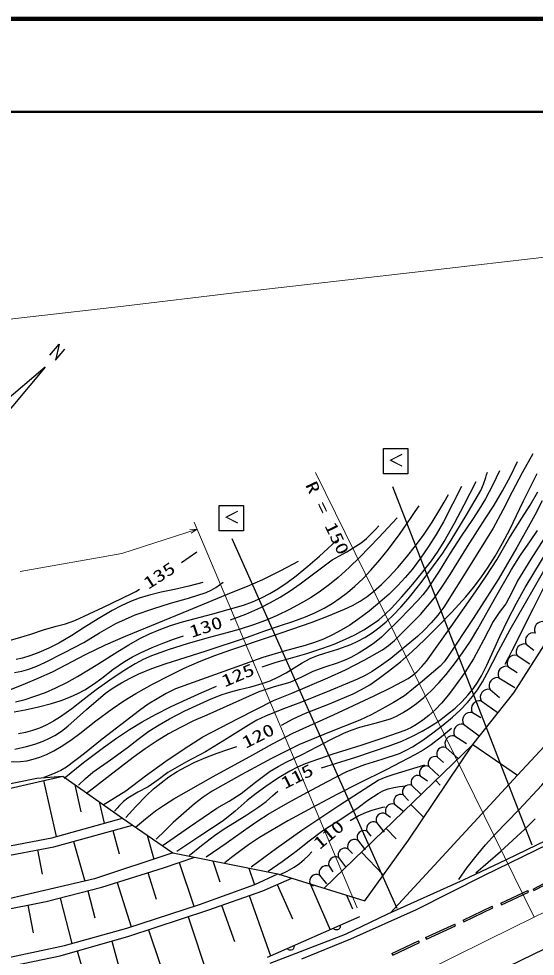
# Model space of a CAD drawing. Units: millimetres, scale not verified. Extents: x 40000 to 680000, y 20000 to 380000.
# Drawn here: x 435856 to 491395, y 279162 to 380000 of the extents above; entities that cross this region are included whole.
import ezdxf
from ezdxf.enums import TextEntityAlignment as Align

# ---------------------------------------------------------------- set-up
doc = ezdxf.new("R2010")
doc.units = ezdxf.units.MM
doc.header["$LTSCALE"] = 1000
doc.linetypes.add('CHAIN', pattern=[18.5, 12, -1.5, 3.5, -1.5])
for name, color, linetype, lineweight in [('M-BGD', 7, 'Continuous', 25), ('M-BGD-EXST', 7, 'Continuous', 25), ('M-BMK', 2, 'CHAIN', 13), ('M-BMK-SRVR', 3, 'Continuous', 25), ('M-STR-HTXT', 7, 'Continuous', 13), ('M-TTL', 2, 'Continuous', 140), ('M-TTL-LINE', 7, 'Continuous', 50)]:
    doc.layers.add(name, color=color, linetype=linetype, lineweight=lineweight)
doc.styles.add('ＭＳ ゴシック', font='')
doc.styles.get('ＭＳ ゴシック').set_extended_font_data('MS Gothic')

msp = doc.modelspace()

# ---------------------------------------------------------------- linework, layer by layer
at = {"layer": 'M-BGD'}
for p, q in [((489090, 307505), (493984, 315187)), ((490416, 312721), (491258, 312089)), ((489437, 311519), (490825, 310603)), ((488458, 310318), (489462, 309673)), ((487480, 309116), (489214, 308063)), ((486530, 307867), (487541, 307010)), ((484696, 301928), (489090, 307505)), ((485580, 306617), (487418, 305337)), ((484630, 305368), (485559, 304842)), ((483680, 304119), (485373, 302859)), ((482730, 302870), (484010, 302054)), ((484696, 301928), (468697, 286478)), ((477771, 291662), (484696, 301928)), ((481780, 301620), (483143, 300381)), ((484696, 301928), (489495, 298648)), ((492373, 301769), (489495, 298648)), ((480860, 300603), (481533, 300010)), ((479940, 299585), (481037, 298585)), ((428216, 295724), (440583, 298527)), ((437784, 298332), (440583, 298527)), ((440583, 298527), (446997, 294017)), ((489495, 298648), (475816, 283838)), ((479019, 298567), (479798, 298027)), ((431602, 297050), (437784, 298332)), ((438522, 298060), (439888, 292030)), ((441889, 297608), (442546, 294710)), ((478099, 297550), (479179, 296541)), ((480696, 298066), (481169, 297576)), ((477179, 296532), (477754, 295921)), ((444503, 295771), (445025, 293466)), ((476258, 295514), (477258, 294744)), ((478030, 295490), (479332, 294142)), ((475338, 294496), (475833, 294125)), ((439415, 291898), (446997, 294017)), ((446997, 294017), (452434, 290285)), ((474318, 293553), (475152, 292514)), ((439642, 290923), (448072, 293279)), ((445965, 292690), (446663, 290190)), ((473298, 292610), (473727, 292081)), ((475363, 292915), (476453, 291787)), ((428852, 289923), (439415, 291898)), ((441749, 291512), (442944, 287239)), ((449680, 292176), (450398, 289609)), ((472278, 291667), (473108, 290594)), ((473077, 285115), (477771, 291662)), ((488298, 289554), (492596, 291662)), ((429012, 288935), (439642, 290923)), ((437870, 290592), (438357, 287988)), ((471259, 290723), (471745, 290222)), ((492813, 291211), (485819, 287824)), ((452434, 290285), (444002, 287485)), ((451404, 288678), (454803, 289811)), ((452434, 290285), (463708, 288030)), ((456738, 289424), (457492, 287164)), ((470239, 289780), (471002, 288797)), ((472697, 290340), (475026, 287928)), ((483682, 287382), (488298, 289554)), ((444778, 286589), (451404, 288678)), ((453103, 289245), (454672, 284538)), ((460609, 288650), (461211, 286845)), ((469219, 288837), (469639, 288240)), ((444002, 287485), (437556, 285992)), ((449747, 288156), (450645, 285310)), ((461253, 286888), (463708, 288030)), ((462109, 286206), (465213, 287562)), ((463708, 288030), (473077, 285115)), ((468199, 287893), (468957, 286939)), ((485819, 287824), (478602, 284150)), ((491161, 286394), (493459, 287587)), ((491253, 286217), (493551, 287410)), ((438809, 285037), (444778, 286589)), ((446435, 287111), (447943, 282329)), ((455284, 284739), (461253, 286888)), ((463661, 286884), (465279, 283180)), ((467179, 286950), (467533, 286753)), ((467179, 286950), (469338, 282008)), ((475547, 283717), (483682, 287382)), ((491161, 286394), (491253, 286217)), ((437556, 285992), (430632, 284381)), ((440302, 285425), (441572, 280541)), ((443286, 286201), (444041, 283299)), ((456188, 284118), (462109, 286206)), ((460628, 285684), (462916, 279196)), ((471111, 285726), (471756, 284251)), ((487697, 284885), (490597, 286233)), ((487781, 284704), (490681, 286052)), ((490681, 286052), (490597, 286233)), ((430871, 283485), (438809, 285037)), ((436825, 284649), (437407, 281673)), ((447464, 282172), (455284, 284739)), ((457668, 284640), (459038, 280754)), ((483632, 283028), (486764, 284535)), ((485241, 276499), (503309, 285292)), ((486850, 284355), (486764, 284535)), ((487697, 284885), (487781, 284704)), ((447701, 281312), (456188, 284118)), ((454066, 283417), (456219, 276904)), ((462604, 279059), (472530, 283426)), ((470977, 281545), (475547, 283717)), ((478602, 284150), (471516, 281000)), ((483719, 282847), (486850, 284355)), ((479611, 281167), (482734, 282602)), ((479694, 280985), (482817, 282421)), ((482817, 282421), (482734, 282602)), ((483632, 283028), (483719, 282847)), ((440779, 280322), (447464, 282172)), ((449822, 282014), (451097, 278157)), ((462877, 278423), (470977, 281545)), ((440295, 279224), (447701, 281312)), ((445849, 280790), (447669, 274337)), ((471516, 281000), (466268, 278857)), ((475982, 279464), (478852, 280826)), ((476068, 279284), (478938, 280646)), ((478938, 280646), (478852, 280826)), ((479611, 281167), (479694, 280985)), ((432900, 278651), (440779, 280322)), ((442147, 279746), (443237, 275878)), ((475982, 279464), (476068, 279284)), ((433143, 277719), (440295, 279224))]:
    msp.add_line(p, q, dxfattribs=at)
for points in [[(502700, 337998), (501708, 336838), (500761, 335638), (500216, 334853), (499722, 334036), (497772, 330152), (495880, 326246), (494648, 323584), (493358, 320939), (491127, 316480), (488884, 312018), (488513, 311288), (488142, 310558)], [(491129, 333187), (489993, 331165), (488906, 329107), (487908, 327138), (486854, 325191), (484232, 320947), (481569, 316718), (480915, 315845), (480215, 315012), (479495, 314263), (478725, 313550), (477310, 312357), (475853, 311206), (474876, 310473), (473866, 309792), (473094, 309356), (472293, 308972), (469286, 307710), (466254, 306504), (464307, 305772), (462386, 304984), (461462, 304539), (460556, 304035), (458266, 302567), (455936, 301145), (453901, 300058), (451902, 298922), (450857, 298132), (449769, 297386), (448656, 296807), (447583, 296180), (447117, 295798), (446680, 295360), (446423, 295077), (446163, 294781)], [(444918, 295451), (446168, 296184), (447384, 296967), (449502, 298583), (451665, 300156), (453642, 301474), (455664, 302749), (459441, 304731), (463242, 306658), (465215, 307448), (467171, 308298), (469083, 309113), (470976, 309987), (472991, 311020), (474975, 312105), (475629, 312589), (476256, 313129), (477671, 314509), (479048, 315935), (479820, 316809), (480552, 317727), (481415, 318962), (482234, 320240), (484098, 323237), (486012, 326199), (486974, 327695), (487889, 329229), (488717, 330789), (489501, 332373)], [(442284, 297551), (443034, 298286), (443821, 298973), (445709, 300275), (447566, 301629), (448686, 302517), (449841, 303356), (450945, 304059), (452081, 304712), (453706, 305542), (455370, 306324), (456541, 306847), (457730, 307314), (458662, 307608), (459607, 307844), (460819, 308136), (462022, 308489), (462879, 308801), (463711, 309170), (464609, 309655), (465489, 310199), (466325, 310714), (467195, 311179), (467968, 311494), (468765, 311754), (470169, 312198), (471558, 312701), (472331, 313047), (473079, 313449), (473849, 313936), (474588, 314475), (475379, 315131), (476128, 315832), (476957, 316700), (477747, 317615), (479130, 319365), (480466, 321152), (481441, 322517), (482364, 323914), (483984, 326564), (485558, 329254), (485848, 329941), (486081, 330648), (486164, 330935), (486245, 331223)], [(487538, 331367), (486821, 329859), (486047, 328373), (485370, 327245), (484635, 326138), (483415, 324345), (482245, 322521), (481055, 320586), (479810, 318676), (479308, 318032), (478754, 317420), (476829, 315436), (474856, 313491), (474109, 312888), (473325, 312333), (472460, 311794), (471567, 311308), (470843, 310975), (470086, 310693), (468765, 310261), (467468, 309773), (466248, 309168), (465009, 308621), (463329, 308150), (461667, 307620), (458888, 306333), (456088, 305102), (454656, 304466), (453240, 303772), (451971, 303072), (450731, 302320), (449433, 301455), (448170, 300542), (445635, 298587), (443098, 296649)], [(464096, 304032), (465372, 304690), (466685, 305299), (469266, 306316), (471817, 307385), (472719, 307852), (473593, 308372), (474621, 309064), (475627, 309814), (476890, 310834), (478119, 311903), (479527, 313221), (480901, 314589), (482431, 316188), (483915, 317826), (484755, 318827), (485548, 319865), (486335, 321008), (487078, 322194), (487888, 323611), (488649, 325065), (490105, 328088), (491617, 331091)], [(462042, 310276), (463542, 310780), (465067, 311228), (466826, 311729), (468568, 312287), (469786, 312742), (470984, 313254), (471985, 313739), (472968, 314283), (473779, 314797), (474563, 315365), (475272, 315962), (475941, 316603), (477019, 317771), (478057, 318982), (479173, 320318), (480243, 321693), (480949, 322719), (481606, 323782), (482704, 325737), (483753, 327725), (484389, 328969), (485025, 330225)], [(433655, 300039), (436032, 300098), (436727, 300190), (437420, 300344), (438136, 300573), (438837, 300860), (439637, 301259), (440424, 301719), (441445, 302404), (442425, 303135), (444135, 304483), (445888, 305788), (447156, 306624), (448458, 307410), (450246, 308416), (452062, 309369), (453657, 310137), (455276, 310850), (456948, 311514), (458649, 312125), (463035, 313588), (467396, 315105), (469157, 315766), (470900, 316485), (471754, 316900), (472578, 317367), (473314, 317863), (474016, 318410), (474852, 319145), (475644, 319922), (476620, 320978), (477558, 322082), (478520, 323297), (479433, 324549), (480308, 325863), (481132, 327209), (481607, 328020), (482083, 328842)], [(483447, 329690), (482511, 327777), (481517, 325884), (480735, 324538), (479901, 323223), (479051, 321987), (478146, 320778), (477416, 319891), (476634, 319036), (475681, 318116), (474684, 317239), (473520, 316278), (472321, 315367), (471447, 314773), (470528, 314221), (469589, 313725), (468615, 313279), (467656, 312905), (466668, 312584), (464386, 311963), (462118, 311283), (457414, 309618), (452722, 307912), (451715, 307418), (450727, 306866), (449770, 306262), (448848, 305610), (446845, 304036), (444809, 302512), (442922, 300986), (440997, 299507), (440379, 299153), (439721, 298847), (439137, 298611), (438546, 298389)], [(448414, 293037), (449469, 293945), (450560, 294803), (451532, 295464), (452547, 296081), (456770, 298485), (461027, 300840), (463156, 302018), (465315, 303144), (469712, 305135), (474086, 307181), (475913, 308081), (477718, 309037), (478215, 309379), (478675, 309769), (479201, 310311), (479694, 310907), (482368, 314625), (484973, 318349), (486133, 320058), (487248, 321808), (488567, 324060), (489938, 326281), (490840, 327686), (491689, 329118)], [(492122, 328133), (491359, 326607), (489419, 323142), (487422, 319696), (484722, 315504), (481970, 311329), (481587, 310834), (481154, 310373), (479273, 308758), (477350, 307186), (476158, 306452), (474934, 305769), (473739, 305143), (472519, 304571), (469274, 303276), (466049, 301924), (464525, 301202), (463027, 300425), (459828, 298706), (456653, 296931), (455690, 296267), (454754, 295546), (453593, 294561), (452473, 293533), (451558, 292652), (450646, 291756)], [(435430, 301451), (436687, 301738), (437592, 301988), (438465, 302291), (439106, 302569), (439729, 302907), (440448, 303381), (441134, 303906), (443138, 305699), (445194, 307457), (446023, 308035), (446891, 308567), (447819, 309073), (448776, 309525), (450163, 310096), (451583, 310614), (456022, 312024), (460446, 313493), (462209, 314135), (463991, 314720), (465339, 315161), (466682, 315665), (467702, 316112), (468696, 316613), (469554, 317109), (470387, 317661), (471206, 318283), (471988, 318952), (472878, 319801), (473725, 320693), (474694, 321808), (475617, 322962), (476861, 324642), (478058, 326360), (478487, 326990), (478915, 327621)], [(476556, 326331), (474573, 324194), (472544, 322097), (471396, 320980), (470201, 319902), (469282, 319148), (468319, 318436), (467293, 317760), (466234, 317134), (464952, 316453), (463633, 315822), (462385, 315282), (461106, 314796), (459670, 314337), (458216, 313935), (456090, 313377), (453981, 312762), (452045, 312152), (450121, 311482), (449240, 311079), (448383, 310622), (446992, 309763), (445632, 308853), (444173, 307811), (442739, 306714), (441555, 305786), (440330, 304903), (439593, 304442), (438815, 304028), (438093, 303707), (437344, 303441), (436596, 303238), (435835, 303094)], [(451269, 291037), (454199, 293089), (457170, 295096), (458480, 295850), (459764, 296659), (461317, 297893), (462908, 299080), (463741, 299589), (464614, 300050), (466317, 300862), (467995, 301728), (469417, 302481), (470866, 303181), (471697, 303524), (472549, 303810), (474188, 304223), (475815, 304696), (476482, 304984), (477135, 305333), (477890, 305813), (478613, 306345), (479420, 307006), (480192, 307718), (481014, 308563), (481799, 309457), (482709, 310605), (483570, 311786), (484426, 313065), (485231, 314376), (487009, 317585), (488842, 320768), (489825, 322319), (490867, 323850), (491631, 324964)], [(458633, 315334), (460262, 315973), (461874, 316670), (462927, 317195), (463955, 317774), (465056, 318468), (466125, 319213), (467830, 320525), (469572, 321790), (471132, 322676), (472660, 323614), (473243, 324093), (473796, 324626), (474177, 325025), (474559, 325440)], [(435515, 306516), (436557, 306788), (437592, 307120), (438727, 307546), (439845, 308032), (441019, 308609), (442165, 309240), (444350, 310569), (446515, 311955), (447685, 312672), (448890, 313340), (449906, 313834), (450956, 314279), (452191, 314724), (453451, 315116), (456730, 315988), (460006, 316922), (460999, 317288), (461969, 317709), (462855, 318165), (463714, 318675), (464720, 319350), (465699, 320080), (466954, 321105), (468178, 322181), (469106, 323033), (470027, 323894)], [(492392, 324165), (490926, 321870), (489504, 319533), (488895, 318293), (488230, 317079), (487525, 316148), (486870, 315185), (485846, 313159), (484764, 311151), (483806, 309674), (482800, 308233), (482083, 307297), (481317, 306398), (480657, 305713), (479948, 305064), (479314, 304559), (478638, 304098), (478015, 303745), (477363, 303445), (475016, 302617), (472641, 301843), (469635, 300889), (466643, 299875), (465816, 299502), (465007, 299070), (463693, 298268), (462411, 297414), (461402, 296680), (460428, 295897), (459142, 294783), (457821, 293719), (455319, 292092), (452849, 290420)], [(456009, 289846), (458159, 291318), (460275, 292839), (461451, 293666), (462669, 294448), (464776, 295659), (466921, 296821), (468970, 297926), (471054, 298982), (472045, 299402), (473066, 299770), (474935, 300346), (476791, 300980), (477516, 301312), (478213, 301697), (479322, 302413), (480398, 303179), (481466, 304002), (482506, 304879), (483323, 305639), (484103, 306447), (484665, 307110), (485179, 307807), (485731, 308694), (486239, 309623), (487439, 311978), (488690, 314299), (491183, 318616), (493642, 322961)], [(468413, 299427), (472111, 300593), (475798, 301819), (477043, 302314), (478266, 302865), (479242, 303370), (480188, 303928), (481095, 304532), (481970, 305187), (482772, 305858), (483534, 306576), (484144, 307227), (484714, 307924), (485193, 308609), (485622, 309327), (486204, 310465), (486737, 311642), (487578, 313540), (488470, 315404), (489368, 317127), (490321, 318825), (492896, 323098)], [(453344, 321518), (454179, 322093), (455012, 322671)], [(465898, 321608), (463999, 320601), (462065, 319645), (460401, 318919), (458712, 318248), (454110, 316341), (449486, 314453), (447301, 313564), (445131, 312616), (442997, 311570), (440878, 310465), (439445, 309735), (437984, 309059), (436311, 308349), (434589, 307683)], [(435408, 309681), (436174, 309835), (436935, 310051), (437805, 310376), (438653, 310757), (440764, 311816), (442839, 312925), (444556, 313964), (446302, 314950), (447333, 315436), (448389, 315868), (450268, 316528), (452168, 317132), (454098, 317677), (456009, 318279), (456546, 318533), (457054, 318840), (457436, 319109), (457821, 319397)], [(455646, 319360), (454144, 318956), (452618, 318608), (451180, 318323), (449756, 317980), (448797, 317674), (447857, 317312), (446865, 316860), (445900, 316354), (444388, 315459), (442906, 314513), (441546, 313656), (440156, 312850), (439097, 312315), (438008, 311833), (437148, 311502), (436260, 311226), (435571, 311070)], [(422452, 315749), (423523, 315108), (424624, 314520), (425322, 314211), (426051, 313956), (427042, 313695), (428054, 313491), (429907, 313159), (431751, 312890), (432485, 312866), (433233, 312902), (434097, 313009), (434965, 313177), (436068, 313470), (437160, 313822), (438513, 314270), (439887, 314661), (440891, 314931), (441873, 315258), (444965, 316693), (448028, 318182), (448440, 318409), (448850, 318637)], [(435358, 305452), (436535, 305655), (437969, 305975), (439393, 306354), (440420, 306677), (441421, 307055), (442200, 307409), (442950, 307816), (443876, 308420), (444779, 309082), (445983, 309996), (447220, 310859), (448095, 311376), (449009, 311847), (450216, 312387), (451449, 312873), (452506, 313257), (453575, 313629)], [(483189, 287420), (484081, 288695), (485027, 289942), (486038, 291140), (487094, 292299), (489617, 294917), (492098, 297578), (493465, 299130), (494784, 300720), (495758, 301985), (496691, 303296), (497812, 305000), (498882, 306735), (499793, 308274), (500692, 309821)], [(440725, 298307), (442824, 299986), (444968, 301625), (446351, 302610), (447768, 303545), (449136, 304370), (450543, 305149), (452245, 306013), (453981, 306826), (455549, 307526), (457117, 308217)], [(482395, 303651), (481309, 302750), (480188, 301899), (479330, 301336), (478431, 300819), (475427, 299248), (472400, 297732), (470138, 296606), (467893, 295423), (464805, 293713), (461743, 291949), (460576, 291162), (459443, 290325), (458730, 289774), (458021, 289218)], [(447386, 294075), (448459, 295277), (449582, 296445), (450344, 297152), (451155, 297820), (452012, 298448), (452903, 299026), (453825, 299553), (454783, 300030), (455967, 300539), (457183, 300996), (458234, 301358), (459291, 301707)], [(460846, 288787), (463560, 290777), (466310, 292718), (470389, 295435), (474512, 298106), (475357, 298454), (476229, 298747), (477884, 299238), (479522, 299753)], [(462666, 288308), (464187, 289361), (465672, 290462), (467099, 291592), (468560, 292671), (470473, 293891), (472350, 295160), (473404, 295934), (474499, 296663), (475021, 296938), (475576, 297161), (476181, 297320), (476812, 297424), (477161, 297465), (477511, 297502)], [(454184, 289981), (455522, 291092), (456894, 292154), (457948, 292877), (459046, 293557), (460384, 294365), (461685, 295222), (462454, 295808), (463193, 296448), (463444, 296677), (463702, 296914)], [(471501, 293781), (472352, 294248), (473235, 294663), (473976, 294923), (474749, 295129), (474993, 295187), (475237, 295244)], [(485020, 288118), (487658, 290442), (490263, 292817), (491397, 293927)], [(463907, 287934), (464706, 288310), (465480, 288741), (466029, 289132), (466552, 289580), (466967, 289974), (467381, 290386)], [(470414, 282496), (470422, 282399), (470410, 282308), (470376, 282197), (470314, 282117), (470240, 282054), (470126, 282004), (470029, 281992), (469929, 282000), (469822, 282049), (469747, 282101), (469682, 282173)], [(465451, 280312), (465459, 280215), (465447, 280124), (465413, 280013), (465351, 279934), (465277, 279870), (465163, 279820), (465066, 279808), (464966, 279816), (464859, 279866), (464784, 279918), (464719, 279990)]]:
    msp.add_lwpolyline(points, dxfattribs=at)
for centre, radius, start, end in [((492156, 314303), 851, 75.17953, 206.49945), ((491177, 313101), 851, 75.17953, 206.49945), ((490198, 311899), 851, 75.17953, 206.49945), ((489219, 310697), 851, 75.17953, 206.49945), ((488241, 309495), 851, 75.17953, 206.49945), ((487296, 308270), 866, 77.74236, 207.76396), ((486346, 307021), 866, 77.74236, 207.76396), ((485396, 305771), 866, 77.74236, 207.76396), ((484446, 304522), 866, 77.74236, 207.76396), ((483496, 303273), 866, 77.74236, 207.76396), ((482546, 302024), 866, 77.74236, 207.76396), ((481532, 300920), 743, 70.49532, 205.25559), ((480612, 299902), 743, 70.49532, 205.25559), ((479692, 298884), 743, 70.49532, 205.25559), ((478771, 297867), 743, 70.49532, 205.25559), ((477851, 296849), 743, 70.49532, 205.25559), ((476930, 295831), 743, 70.49532, 205.25559), ((476010, 294814), 743, 70.49532, 205.25559), ((475024, 293812), 752, 65.38703, 200.1473), ((474005, 292869), 752, 65.38703, 200.1473), ((472985, 291926), 752, 65.38703, 200.1473), ((471965, 290982), 752, 65.38703, 200.1473), ((470945, 290039), 752, 65.38703, 200.1473), ((469925, 289096), 752, 65.38703, 200.1473), ((468905, 288153), 752, 65.38703, 200.1473), ((467886, 287209), 752, 65.38703, 200.1473)]:
    msp.add_arc(centre, radius, start, end, dxfattribs=at)
at = {"layer": 'M-BGD-EXST'}
for p, q in [((475068, 331042), (475068, 333777)), ((475068, 333777), (477702, 333777)), ((477702, 333777), (477702, 331042)), ((477702, 331042), (475068, 331042)), ((476039, 329689), (491035, 291155)), ((457400, 324920), (457400, 327655)), ((457400, 327655), (460034, 327655)), ((460034, 327655), (460034, 324920)), ((460034, 324920), (457400, 324920)), ((458765, 324089), (476514, 284321))]:
    msp.add_line(p, q, dxfattribs=at)
at = {"layer": 'M-BMK'}
for p, q in [((491296, 283383), (551171, 312483)), ((486201, 280871), (491296, 283383)), ((478810, 277212), (486201, 280871))]:
    msp.add_line(p, q, dxfattribs=at)
at = {"layer": 'M-BMK-SRVR'}
for p, q in [((439195, 343799), (440185, 344982)), ((440185, 344982), (439806, 343281)), ((439806, 343281), (440794, 344474)), ((438694, 342521), (422644, 323353)), ((438694, 342521), (434075, 338563))]:
    msp.add_line(p, q, dxfattribs=at)
at = {"layer": 'M-STR-HTXT'}
for p, q in [((479418, 352845), (494191, 354549)), ((459038, 350510), (479418, 352845)), ((447115, 349084), (459038, 350510)), ((432903, 347460), (447115, 349084)), ((467773, 331190), (491296, 283383)), ((472255, 284357), (454722, 325863)), ((455045, 325098), (446955, 322495)), ((436005, 320529), (446955, 322495))]:
    msp.add_line(p, q, dxfattribs=at)
msp.add_lwpolyline([(454265, 325074), (455045, 325098), (454396, 324665)], dxfattribs=at)
at = {"layer": 'M-TTL'}
msp.add_line((680000, 380000), (40000, 380000), dxfattribs=at)
at = {"layer": 'M-TTL-LINE'}
msp.add_line((40000, 370000), (680000, 370000), dxfattribs=at)

# ---------------------------------------------------------------- texts
at = {"layer": 'M-BGD', "style": 'ＭＳ ゴシック', "width": 1.35}
for s, rotation, p in [('135', 32.9, (450011, 318244)), ('130', 18.3, (454577, 313022)), ('125', 23.1, (458159, 307713)), ('120', 26.8, (460443, 301115)), ('115', 26.8, (464640, 296746)), ('110', 40.1, (468469, 290277))]:
    msp.add_text(s, height=1320, rotation=rotation, dxfattribs=at).set_placement(p, align=Align.BOTTOM_LEFT)
at = {"layer": 'M-BGD-EXST', "style": 'ＭＳ ゴシック'}
for p in [(475519, 331443), (457850, 325322)]:
    msp.add_text('＜', height=1320, dxfattribs=at).set_placement(p, align=Align.BOTTOM_LEFT)
at = {"layer": 'M-STR-HTXT', "style": 'ＭＳ ゴシック', "width": 1.35}
msp.add_text('R = 150', height=1320, rotation=295.4, dxfattribs=at).set_placement((466275, 329687), align=Align.BOTTOM_LEFT)

doc.saveas('drawing.dxf')
